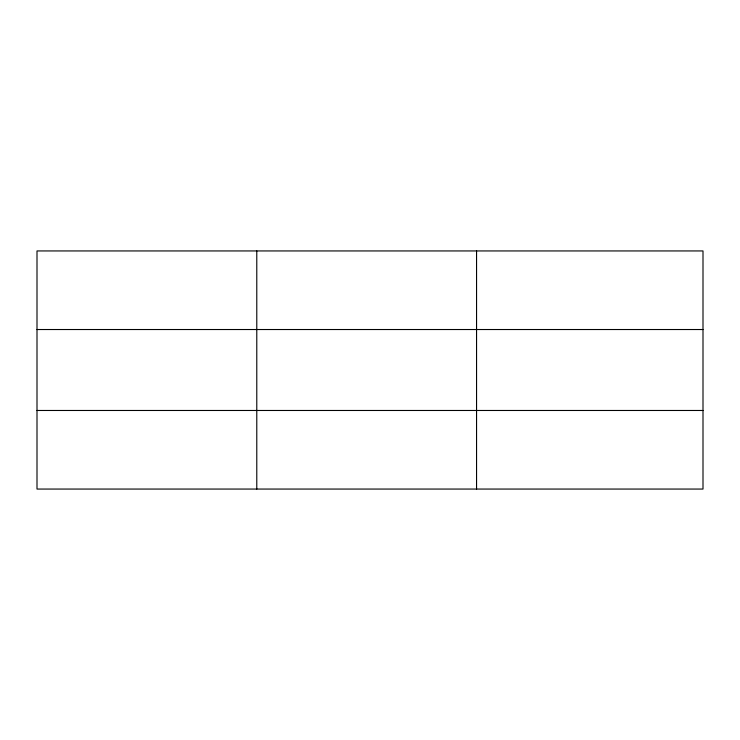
<?xml version="1.0" encoding="UTF-8"?>
<svg xmlns="http://www.w3.org/2000/svg" width="740" height="740" viewBox="0 0 740 740"><rect width="100%" height="100%" fill="white"/><g stroke="black" fill="none" stroke-linecap="round" stroke-linejoin="round"><path stroke-width="1.11" d="M256.78 250.943L256.78 489.057M476.56 250.943L476.56 489.057M703 410.478L703 489.057L37 489.057L37 250.943L703 250.943L703 410.478L37 410.478M37 329.522L703 329.522"/></g></svg>
